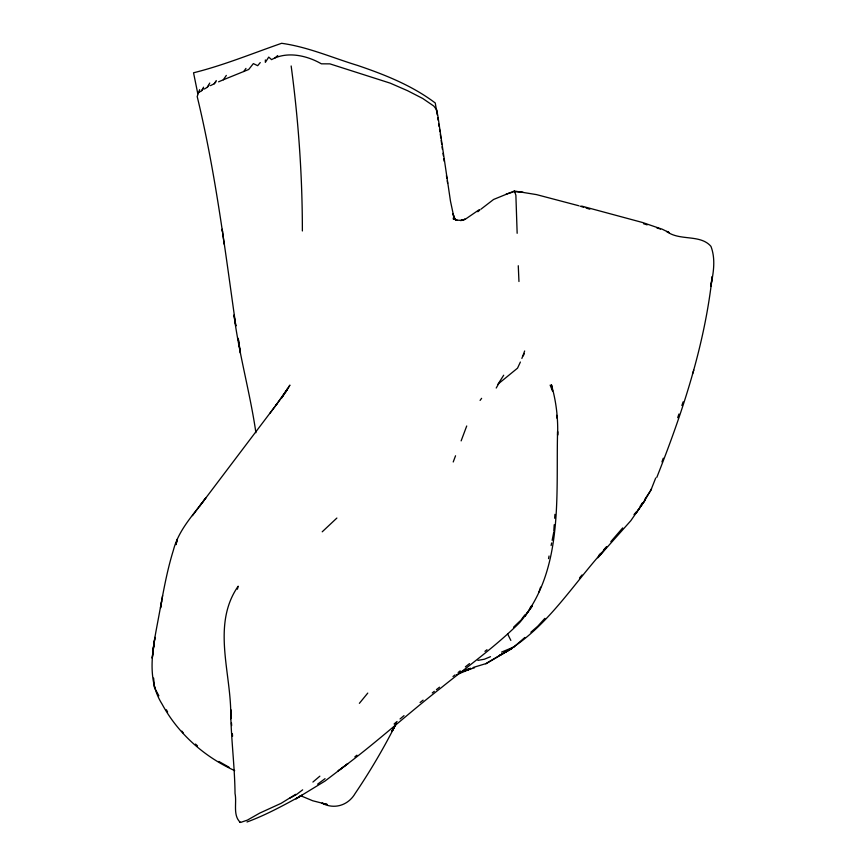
<?xml version="1.0" encoding="UTF-8"?>
<svg xmlns="http://www.w3.org/2000/svg" width="866" height="866" viewBox="0 0 866 866"><rect width="100%" height="100%" fill="white"/><g stroke="black" fill="none" stroke-linecap="round" stroke-linejoin="round"><path stroke-width="1.3" d="M265.364 59.949L265.342 62.363L268.731 57.091L271.567 59.624C286.971 50.942 306.943 55.456 321.383 63.824L329.892 63.867L390.22 83.147L407.605 90.724L422.727 98.486L433.823 106.074L436.54 109.679L437.85 115.763L450.472 201.139L454.109 218.21L452.918 213.621L454.942 218.936L453.405 217.269L456.09 219.975L453.719 218.546L457.129 220.31L453.07 218.719L456.923 220.159L460.972 220.375L465.183 219.315L460.658 220.592L465.746 218.936L479.179 209.724M553.785 531.204L554.229 524.72M554.662 518.236L554.933 514.35M192.447 515.671L205.827 497.907C193.605 514.447 178.569 529.862 173.362 550.311C166.38 572.74 162.624 595.981 158.283 619.028C153.087 647.075 145.769 678.208 162.126 704.199C178.05 733.589 204.365 756.852 234.686 770.61M237.425 589.205L238.161 586.195C210.828 625.588 232.229 675.047 230.681 718.812L230.692 709.568C230.865 737.583 234.74 765.447 235.032 793.483C237.013 802.804 232.532 815.382 240.423 822.494L247.362 820.134L259.648 813.142L281.147 803.312L295.696 794.328M154.007 643.903L154.96 637.344L153.185 649.489M162.613 595.57L160.524 608.019L161.639 601.459M548.535 558.624L549.055 556.015M551.122 545.558L551.631 542.95M552.151 540.341L553.699 532.503M524.655 350.979L521.873 358.437M538.955 592.041L540.601 587.126M692.508 373.96L693.796 370.118M677.688 417.683L678.944 414.035M681.867 405.515L683.122 401.856M661.938 461.892L663.28 458.211M453.221 461.979L455.548 455.776M461.134 440.881L466.72 425.985M655.703 478.01L650.777 490.47L644.802 499.357M656.807 477.393C682.408 412.638 704.545 346.14 712.209 276.6L710.737 286.365C713.4 273.191 715.868 259.324 710.954 246.377C700.291 233.95 679.593 241.235 666.679 231.428L669.126 232.597L662.317 229.252L642.518 222.497L581.692 206.097M199.645 89.642L197.188 96.516C215.472 172.042 224.954 249.246 235.855 326.038L233.972 314.986C239.124 354.649 250.177 393.153 255.903 432.697M520.39 362.031L517.532 368.158L498.838 383.432L496.207 388.033M523.248 355.915L524.385 353.469M396.043 723.857C383.93 747.91 370.237 771.141 355.168 793.44C348.37 805.207 334.449 809.862 322.055 803.193L327.142 804.438L312.713 800.758L300.177 795.529M395.459 724.939L391.952 731.445L395.751 724.485M198.92 92.413L201.626 90.703L203.575 87.174M285.379 392.666L289.915 385.11L281.547 397.992L287.534 388.823L275.691 405.559L199.765 505.982M651.535 488.868L644.163 501.511L636.196 512.878L645.235 499.834L630.838 520.683L597.811 557.758L606.308 547.637C572.21 584.68 545.407 631.227 499.693 655.291L511.828 648.547L485.869 663.821M395.805 724.247L392.19 730.493L396.541 723.11M204.354 89.025L207.212 87.369L209.756 83.06M497.842 384.428L503.698 375.216M210.46 85.626L214.194 83.796L216.273 80.549M640.32 506.025L642.561 502.691M218.568 81.826L223.32 79.791L226.329 75.407M223.32 79.791L243.757 71.499L245.966 68.392M480.089 400.406L481.615 398.328M521.018 620.034L524.839 614.882M530.176 607.672L531.702 605.605M269.802 413.472L277.217 403.502M275.691 405.559L283.777 394.723M359.379 703.333L367.769 693.081M201.626 90.703L203.337 88.624M260.255 62.579L257.678 65.686L253.348 63.597L248.694 69.486L243.757 71.499M579.495 577.99L582.017 574.97M610.811 541.694L622.686 527.924M633.988 514.588L636.597 511.579M207.212 87.369L208.977 85.333M214.194 83.796L215.894 81.848M598.915 555.279L600.614 553.352M604.013 549.499L606.568 546.608M544.887 618.346L537.829 626.161L530.858 632.234M319.857 776.163L312.918 782.052M513.57 627.19L520.087 620.933M322.217 531.811L336.874 518.052M325.053 778.653L317.616 784.163M473.15 667.48L485.761 663.67L513.906 646.978L524.872 637.441M274.652 58.152L277.737 55.554M394.095 723.965L397.072 721.465M400.049 718.964L404.021 715.63M477.805 211.737L479.796 210.081M354.833 756.884L356.889 755.195M484.938 651.34L486.995 649.706M432.264 692.93L434.331 691.284M436.41 689.639L439.517 687.182M420.075 702.532L423.117 700.129M452.983 676.519L455.051 674.906M458.146 672.481L460.214 670.869M465.378 666.842L469.513 663.616M480.857 209.258L493.588 199.461L514.328 191.007L536.574 194.623L578.802 205.751M302.656 789.835L296.508 794.501L289.883 798.138M490.492 656.688L484.332 659.243L477.87 660.379M501.576 652.087L513.906 646.978M456.501 674.766L470.812 668.823L459.792 672.297L474.546 667.751M464.328 670.143L470.628 668.238M506.199 194.092L513.235 192.014M246.983 821.996C266.024 815.025 284.297 804.958 302.126 795.183L295.847 798.874L325.01 781.067L347.926 763.563L338.076 770.957C373.895 744.901 406.435 714.731 441.411 687.593C467.792 666.29 495.612 646.534 519.687 622.557C564.134 570.239 555.875 495.569 557.585 431.506L557.607 435.219C558.191 418.235 556.178 401.185 551.415 384.861L552.53 391.021M239.774 822.235L240.477 822.256M514.404 191.667L522.956 192.209M580.025 206.14L583.695 207.288M586.13 208.046L589.8 209.193M643.525 223.731L647.162 224.868M656.839 227.91L660.466 229.046M229.014 767.2L218.838 761.452M195.51 744.056L197.513 745.864M181.849 731.11L183.451 733.221M158.879 695.809L154.494 687.68L153.628 678.078M166.391 709.741L167.636 712.058M507.552 633.782L510.853 640.407M550.137 385.143L551.653 388.823M154.235 685.904L155.122 688.069M514.328 191.007L515.876 195.164L517.154 233.29M197.794 93.701L193.54 72.787C223.709 65.296 252.45 53.421 281.623 43.3C307.863 46.916 332.425 57.795 357.636 65.448C384.818 74.671 412.227 85.572 435.262 103L437.276 114.972M551.415 384.861L552.53 390.923M446.412 175.603L446.824 178.19M447.246 180.778L447.657 183.365M437.731 117.635L438.12 120.19M438.726 124L439.127 126.555M439.517 129.099L439.917 131.643M240.261 352.126L238.204 338.325L240.412 353.155M443.002 153.282L443.392 155.934M443.782 158.586L444.171 161.238M440.296 134.176L440.826 137.965M441.184 140.476L441.714 144.265M442.071 146.787L442.418 149.309M222.519 231.655L222.205 229.23L224.142 244.223M291.16 65.978C298.478 120.666 302.386 175.755 302.364 230.973M436.54 109.679L436.735 111.995M231.449 722.883L231.666 725.546M232.348 733.545L232.575 736.219M518.961 281.515L518.269 265.732M556.632 415.312L556.665 417.975M153.574 646.783L152.254 658.236L154.245 642.063L153.574 646.783M176.307 543.209L175.993 544.671L177.368 539.107L176.307 543.209M532.168 606.113L524.785 616.354L532.168 606.113"/></g></svg>
